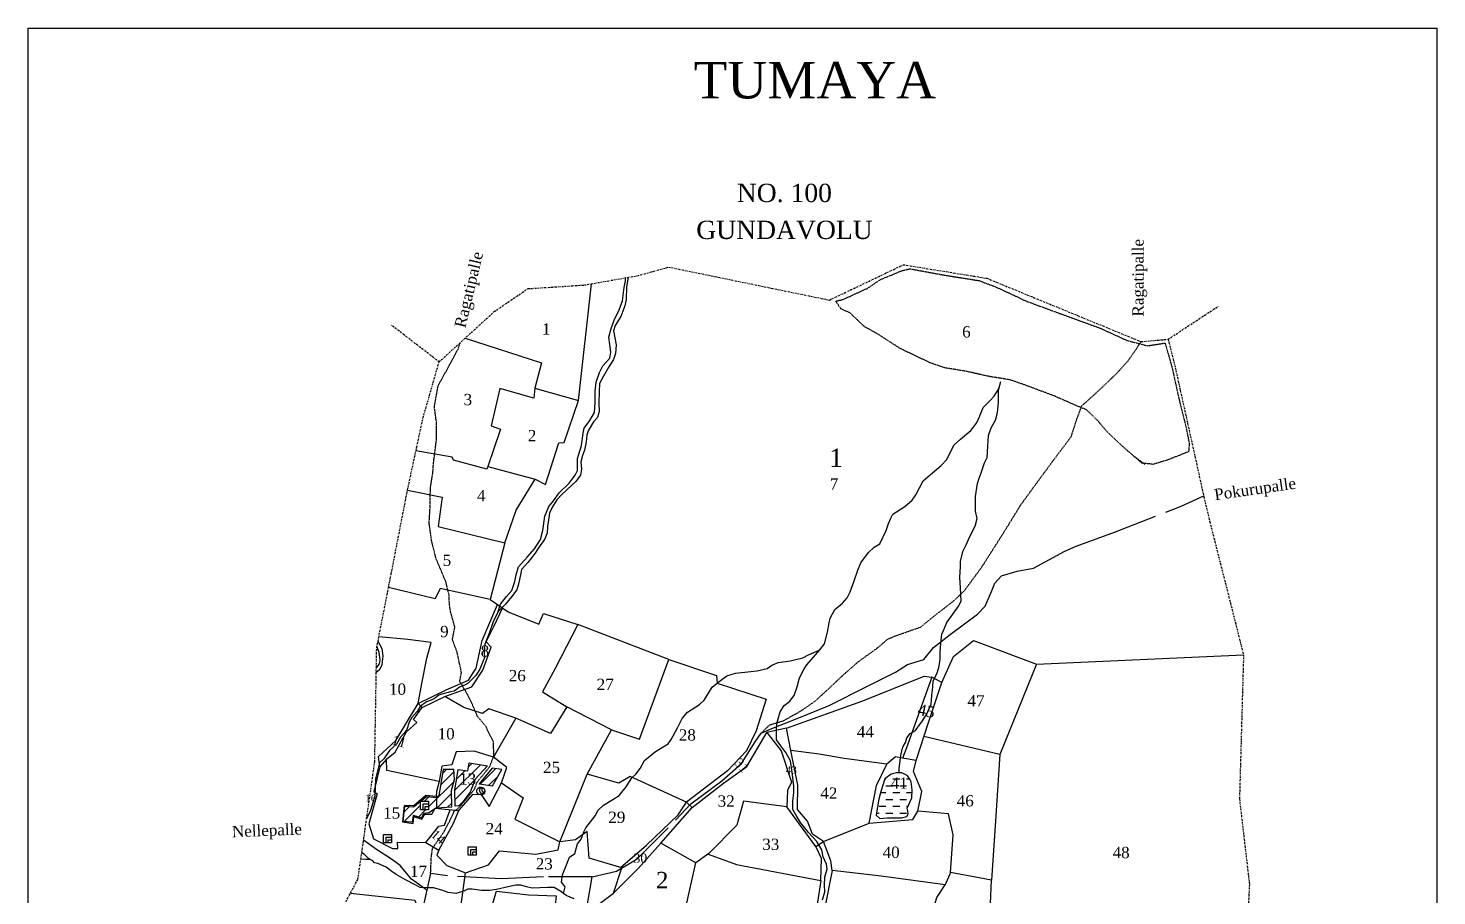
# Model space of a CAD drawing. Header units: millimetres. Extents: x 272 to 657, y 227 to 822.
# Drawn here: x 271.7 to 656.9, y 584.9 to 822.2 of the extents above; entities that cross this region are included whole.
import ezdxf

# ---------------------------------------------------------------- set-up
doc = ezdxf.new("R2010")
doc.units = ezdxf.units.MM
doc.header["$MEASUREMENT"] = 0
for name, pattern in [('ACAD_ISO02W100', [15, 12, -3]), ('ACAD_ISO07W100', [3, 0, -3]), ('BORDER', [1.75, 0.5, -0.25, 0.5, -0.25, 0, -0.25])]:
    doc.linetypes.add(name, pattern=pattern)
for name, color, linetype in [('CARTTRACK', 30, 'ACAD_ISO02W100'), ('NALA', 4, 'Continuous'), ('ROUND WELL', 5, 'Continuous'), ('SQUAREWELL', 5, 'Continuous'), ('SURVEY_BND', 7, 'Continuous'), ('SURVEY_NO', 7, 'Continuous'), ('VILLAGE_AREA', 1, 'Continuous'), ('WATER_BODY', 4, 'Continuous')]:
    doc.layers.add(name, color=color, linetype=linetype)
doc.layers.add('FOOTPATH', color=150, linetype='ACAD_ISO07W100', lineweight=30)
doc.layers.add('VILL_BOUNDARY', color=6, linetype='BORDER', lineweight=30)
doc.styles.get("Standard").update_dxf_attribs({"font": 'TIMES.TTF'})

msp = doc.modelspace()

# ---------------------------------------------------------------- hatches: boundary and pattern name
at = {"layer": 'VILLAGE_AREA'}
h = msp.add_hatch(dxfattribs=at)
h.set_pattern_fill('ANSI31', color=256, scale=15, style=0)
h.paths.add_polyline_path([(391.78, 561.43), (389.32, 564.7), (387.56, 564.6), (386.83, 561.94), (380.33, 563.17), (378.74, 562.13), (374.04, 564.61), (372.16, 562.49), (367.88, 562.5), (367.7, 559.61), (371.37, 556.97), (372.64, 555.62), (396.62, 557.99), (396.89, 559.5)])
edge = h.paths.add_edge_path(flags=16)
edge.add_ellipse((373.57, 556.87), major_axis=(1.05, 0.33), ratio=0.988263, start_angle=21.105, end_angle=360, ccw=False)
edge.add_ellipse((374.28, 557.1), major_axis=(-0.168, 0.582), ratio=0.584744, start_angle=212.8129, end_angle=270, ccw=False)
edge.add_ellipse((373.57, 556.87), major_axis=(1.05, 0.33), ratio=0.988263, start_angle=21.105, end_angle=360, ccw=False)
edge.add_ellipse((374.28, 557.1), major_axis=(-0.168, 0.582), ratio=0.584744, start_angle=270, end_angle=310.0478, ccw=False)
edge.add_ellipse((373.94, 557.01), major_axis=(-0.221, 0.768), ratio=0.88625, start_angle=270, end_angle=288.33, ccw=False)
edge.add_ellipse((373.94, 557.01), major_axis=(-0.221, 0.768), ratio=0.88625, start_angle=230.4392, end_angle=270)
h.paths.add_polyline_path([(376.44, 553.87), (372.78, 553.89), (366.73, 552.01), (369.28, 546.33), (373.11, 544.31), (375.44, 545.51), (376.97, 545.21), (376.78, 547.17)])
h.paths.add_polyline_path([(366.8, 558.6), (365.64, 557.66), (365.16, 554.63), (370, 554.7), (370.18, 555.85)])
h.paths.add_polyline_path([(392.76, 552.23), (395.77, 552.11), (396.02, 555.07), (378.01, 554.95), (378.49, 547.57), (390.89, 547.05)])
h.paths.add_polyline_path([(379.91, 607.42), (381.26, 607.59), (382.83, 608.6), (382.96, 608.83), (383.15, 608.81), (383.33, 608.93), (383.31, 611.79), (380.65, 612.09), (378.97, 610.75), (381.19, 610.75), (381.19, 608.41), (380.28, 608.41), (379.73, 608.41), (378.95, 608.41), (378.95, 610.74), (377.03, 609.2), (374.71, 609.39), (374.24, 605.2), (376.68, 604.98), (377.01, 606.81), (379.23, 606.21)])
h.paths.add_polyline_path([(388.28, 616.68), (388.08, 619.39), (385.19, 619.45), (383.96, 612.25), (383.31, 611.79), (383.33, 608.93), (387.53, 609.22), (387.49, 613.73)])
h.paths.add_polyline_path([(397.31, 620.42), (392.26, 621.22), (391.94, 619.09), (389.26, 619.46), (388.4, 613.81), (388.47, 609.38), (389.7, 609.47), (392.52, 613.27), (393.9, 616.75)])
h.paths.add_polyline_path([(401.21, 619.45), (398.58, 619.83), (395.02, 615.52), (398.62, 614.99)])
h.paths.add_polyline_path([(377.94, 549.65), (384.06, 549.65), (384.06, 554.34), (377.94, 554.34)], flags=9)
h.paths.add_polyline_path([(388.76, 614.45), (394.88, 614.45), (394.88, 619.14), (388.76, 619.14)], flags=24)
at = {"layer": 'WATER_BODY'}
h = msp.add_hatch(dxfattribs=at)
h.set_pattern_fill('DASH', color=256, scale=15, style=0)
h.paths.add_polyline_path([(512.03, 608.86), (513.28, 611.72), (513.44, 613.9), (513.11, 616.04), (512.65, 616.98), (512.04, 617.77), (510.61, 618.51), (509.15, 618.51), (507.67, 618.18), (505.91, 616.89), (504.83, 613.4), (504.28, 611.34), (503.87, 608.68), (503.57, 606.92), (504.53, 606.07), (506.59, 606.23), (508.22, 606.23), (510.58, 606.2), (511.96, 606.56), (512.29, 607.17), (512.26, 608.13)])
h.paths.add_polyline_path([(506.77, 613.39), (512.86, 613.39), (512.86, 618), (506.77, 618)], flags=24)

# ---------------------------------------------------------------- linework, layer by layer
at = {"lineweight": 30}
msp.add_lwpolyline([(271.71, 822.21), (656.86, 822.21), (656.86, 226.89), (271.71, 226.89)], close=True, dxfattribs=at)
at = {"layer": 'CARTTRACK'}
for points in [[(425.93, 590.1), (432.58, 591.65), (438.2, 594.98), (448.7, 605.54), (452.88, 610.06), (461.4, 616.29), (466.72, 621.11), (470.47, 627.01), (472.08, 629.33), (475.05, 630.67), (481.99, 633.37), (490.75, 636.91), (501.19, 642.24), (508.82, 646.03), (512.17, 648.16), (516.61, 649.51), (519.24, 652.76), (523.8, 656.36), (531.27, 661.9), (533.36, 664.11), (535.09, 668.14), (536.02, 670.4), (537.82, 672.41), (542.16, 673.71), (546.59, 674.54), (555.15, 679.15), (558.22, 680.54), (568.76, 684.34), (587, 691.48), (593.12, 694.25)], [(380.7, 586.44), (376.56, 589.43), (373.41, 593.17), (370.73, 595.1), (366.94, 597.54), (363.41, 600.11)], [(422.25, 562.26), (422.65, 569.43), (424.05, 579.43), (425.93, 590.1), (412.64, 590.06), (401.11, 589.54), (386.38, 590.3), (381.74, 591.01), (379.87, 582.82), (376.76, 575.09), (374.8, 568.36), (372.46, 563.9)]]:
    msp.add_lwpolyline(points, dxfattribs=at)
at = {"layer": 'FOOTPATH', "ltscale": 0.0002}
for points in [[(577.01, 702.9), (573.91, 705.24), (570.97, 707.79), (566.79, 711.73), (564.03, 714.98), (561.05, 717.84), (557.39, 719.33), (552.47, 721.53), (544.01, 724.69), (540.14, 726.03), (534.68, 726.89), (528.14, 728.35), (522.38, 729.29), (518.29, 730.67), (509.92, 734.71), (503.77, 738.71), (500.45, 740.49), (496.4, 744.34), (493.91, 745.45), (492.51, 747.54), (494.63, 748.05), (501.42, 751.2), (504.68, 753.41), (510.47, 755.84), (512.79, 756.39), (522.17, 754.67), (531.69, 753.16), (536.18, 751.47), (544.69, 747.52), (554.01, 744.08), (564.74, 740.19), (572.11, 736.8), (577.75, 735.33), (582.55, 736.09), (584.44, 729.51), (586.37, 720.71), (588.35, 712.85), (589.18, 708.42), (588.98, 706.36), (583.31, 704.11), (581.33, 703.5), (579.33, 702.9), (576.23, 703.24), (573.91, 705.24)], [(381.74, 591.01), (381.95, 595.57), (382.27, 597.91), (385.27, 602.22), (386.91, 605.2), (388.22, 608.04), (389.34, 608.86), (393.71, 613.98), (394.49, 616), (397.9, 620.2), (399.02, 623.07), (398.94, 626.98), (396.81, 631.27), (394.57, 633.9), (393.08, 637.44), (391.66, 640.24), (389.72, 643.53), (390.17, 645.97), (388.97, 651.6), (387.7, 654.95), (388.37, 658.44), (387.14, 662.77), (386.88, 664.71), (386.77, 667.21), (385.95, 670.7), (383.26, 677), (382.02, 681.98), (381.35, 686.79), (381.58, 690.97), (381.69, 696.46), (382.33, 700.42), (382.55, 703.38), (383.37, 709.87), (383.37, 714.17), (382.77, 718.69), (383.78, 724.3), (384.56, 725.79), (387.29, 730.75), (389.23, 734.35), (389.87, 736.24)], [(472.08, 629.33), (474.46, 631.64), (478.2, 632.77), (483.18, 635.56), (486.82, 638.1), (490.72, 641.65), (494.77, 645.47), (498.67, 648.9), (503.91, 652.67), (506.67, 655.05), (509, 656.04), (515.79, 658.43), (519.28, 661.31), (524.75, 665.54), (527.66, 668.3), (532.49, 674.87), (538.29, 683.99), (543.16, 691.88), (547.82, 698.29), (552.94, 705.24), (556.87, 710.43), (558.44, 715.26), (559.79, 718.91), (564.09, 722.77), (569.42, 727.87), (572.39, 731.16), (574.54, 734.21), (575.99, 736.46)]]:
    msp.add_lwpolyline(points, dxfattribs=at)
at = {"layer": 'NALA'}
for points in [[(435.76, 754.06), (435.33, 751.44), (435.24, 748.02), (434.84, 746.28), (433.71, 743.36), (432.21, 740.92), (431.72, 739.42), (432.44, 735.58), (432.3, 733.24), (431.77, 731.56), (430.5, 729.61), (429.05, 727.03), (427.93, 725.06), (427.81, 722.82), (427.71, 719.7), (427.83, 717.39), (427.37, 715.67), (426.28, 714.52), (424.86, 712.07), (424.44, 710.85), (424.3, 709.04), (423.8, 706.8), (423.27, 705.28), (422.85, 703.58), (422.96, 701.6), (422.68, 699.91), (421.48, 698.24), (420.36, 697.17), (417.51, 694.57), (416.24, 693.23), (414.88, 691.03), (414.23, 689.53), (414.1, 688.29), (413.73, 685.91), (413.61, 684.05), (412.87, 682.37), (411.23, 680.05), (410.29, 678.59), (408.28, 676.04), (406.56, 674.17), (406.42, 673.12), (405.75, 670.16), (405.28, 668.62), (403.85, 666.7), (402.19, 664.68), (400.18, 662.64), (398.87, 659.78), (397.86, 656.95), (396.6, 653.73), (396.6, 653.73), (396.39, 651.49), (396.48, 650.09), (395.96, 648.68), (395.17, 646.9), (394.1, 645.12), (392.97, 644.07), (391.99, 643.08), (391.15, 642.55), (389.67, 641.98), (388.85, 641.29), (388.16, 640.82), (387.19, 640.72), (384.85, 640.03), (384.02, 639.78), (382.8, 638.87), (381.92, 638.4), (380.58, 637.95), (378.92, 636.67), (378.02, 635.33), (376.65, 633.68), (375.92, 632.39), (375.28, 630.41), (374.41, 629.28), (373.54, 628.24), (372.45, 626.4), (370.54, 624.59), (368.92, 622.36), (367.74, 621.24), (366.65, 616.92), (366.51, 612.16), (365.27, 608.21), (364.25, 605.98)], [(400.18, 662.64), (400.81, 664.62), (402.47, 666.78), (403.96, 668.38), (404.75, 670.82), (405.14, 672.65), (405.74, 674.86), (408.12, 677.47), (410.13, 679.82), (411.79, 682.35), (412.47, 684.82), (412.99, 688.74), (414.06, 691.35), (415.35, 692.96), (416.89, 695.12), (419.67, 697.74), (421.29, 699.94), (421.88, 701.24), (421.88, 704.46), (423, 708.1), (423.45, 711.47), (423.75, 712.78), (425.31, 714.9), (426.56, 717.04), (426.7, 719.79), (426.76, 722.88), (427.05, 725.38), (427.9, 728.04), (428.84, 729.81), (430.78, 731.96), (431, 733.59), (430.71, 735.67), (430.51, 737.7), (431.1, 740.1), (431.97, 742.33), (433.26, 745.18), (434.25, 747.65), (434.62, 751.28), (435, 753.07), (434.99, 753.92)], [(488.89, 583.79), (489.51, 585.95), (489.4, 587.79), (489.51, 590.07), (490.13, 592.18), (489.99, 593.52), (489.12, 595.58), (488.68, 597.5), (487.34, 599.78), (485.06, 602.17), (482.88, 604.9), (481.9, 606.57), (480.78, 608.52), (480.74, 610.8), (481.07, 613.12), (481.03, 614.87), (480.67, 617.94), (480.13, 621.81), (478.89, 624.11), (477.52, 625.92), (476.29, 627.58), (476.29, 629.79), (476.43, 631.97), (477.3, 635.19), (478.42, 636.93), (479.84, 638.07), (481.11, 639.7), (482.01, 642.05), (482.63, 644.54), (483.86, 646.98), (484.62, 648.07), (488.17, 652.19), (489.44, 653.8), (490.24, 657.02), (490.75, 659.59), (490.97, 660.87), (492.31, 663.22), (494.34, 664.92), (495.68, 666.41), (496.48, 668.01), (497.53, 671.01), (498.58, 673.94), (499.38, 675.95), (501.48, 678.81), (503, 680.25), (504.56, 681.19), (506.3, 684.83), (506.92, 686.75), (507.6, 688.19), (508.11, 689.28), (511.37, 691.36), (513.44, 693.13), (514.42, 694.58), (516.45, 698.41), (518.98, 700.6), (521.3, 702.55), (522.9, 704.25), (524.09, 706.68), (524.92, 708.27), (526.66, 709.82), (529.49, 712.19), (531.01, 714.18), (531.74, 715.7), (532.79, 718.41), (534.68, 720.28), (535.87, 721.51), (537.07, 723.6), (537.65, 725.56)], [(509.88, 618.51), (509.81, 619.63), (510.08, 621.17), (510.3, 623.22), (510.66, 624.98), (510.97, 625.76), (511.57, 626.85), (511.97, 628.1), (512.84, 629.28), (514.31, 630.07), (515.18, 631.27), (516.07, 632.51), (517.34, 634.45), (518.64, 637.27), (518.75, 639.71), (519.08, 642.06), (519.19, 643.66), (520.13, 645.6), (520.67, 647.34), (521.11, 649.46), (521.11, 651.37), (521.22, 653.97), (521.51, 656.48), (521.94, 657.41), (522.92, 659.63), (524.5, 661.96), (526.13, 664.22), (526.82, 665.56), (526.6, 669.1), (526.4, 671.91), (526.58, 674.99), (526.64, 676.31), (527.27, 679.09), (528.21, 680.86), (529.16, 683.17), (530.68, 686.01), (531.15, 688.06), (530.75, 690.08), (530.75, 694.07), (531.28, 697.64), (531.7, 699.09), (532.3, 700.58), (533.18, 703.31), (533.91, 704.76), (534.07, 707.88), (534.25, 710.82), (535.01, 712.92), (536.21, 715.01), (536.72, 717.08), (536.97, 719.7), (537.03, 722.53), (537.15, 723.82)], [(367.35, 654.5), (368.37, 652.57), (368.72, 650.45), (368.52, 648.96), (368.37, 647.98), (367.66, 646.6), (366.88, 645.94)], [(366.9, 647.11), (367.74, 648.33), (367.93, 649.43), (367.7, 651.47), (367.08, 653.15)], [(418.09, 585.5), (418.51, 587.31), (417.56, 588.63), (417.78, 590.63), (418.56, 592.4), (419.74, 595.42), (421.16, 596.42), (421.88, 599.1), (422.91, 600.35), (423.62, 602.36), (424.19, 603.44), (426.69, 606.72), (427.59, 608.29), (429.03, 609.69), (431.52, 611.22), (433.31, 612.34), (435.17, 614.67), (436.77, 617.18), (437.86, 618.17), (439.01, 619.74), (440.2, 621.91), (441.22, 622.74), (443.27, 624.37), (446.66, 626.49), (447.49, 627.64), (449.21, 630.79), (450.49, 633.42), (451.97, 635.1), (455.22, 637.17), (456.58, 638.4), (458.71, 641.94), (460.62, 643.5), (462.69, 645.04), (465.09, 645.77), (469.34, 646.23), (471, 646.38), (473.75, 647.06), (475.07, 647.95), (476.76, 648.73), (480.04, 649.18), (483.48, 649.95), (485.05, 650.76), (486.51, 651.46), (488.17, 652.19)], [(420.97, 584.03), (418.81, 584.96), (417.38, 586.05), (415.53, 587.12), (413.69, 587.14), (409.54, 586.97), (407.95, 587.35), (406.38, 587.76), (405.02, 587.78), (402.99, 587.35), (399.78, 586.62), (397.85, 586.3), (395.64, 586.35), (393.09, 586.69), (391.89, 586.69), (390.81, 586.12), (388.63, 585.55), (386.53, 585.8), (384.78, 586.46), (382.55, 587.03), (380.82, 587.05), (378.87, 587.14), (377.48, 587.85), (374.84, 589.26), (372.29, 590.7), (371.17, 591.54), (369.56, 592.67), (367.28, 593.72), (366.44, 593.9), (365.94, 594.42), (365.21, 594.81), (363.94, 594.81), (362.67, 594.92)], [(365.21, 594.81), (364.8, 595.1), (364.21, 595.67), (363.67, 596.17), (362.91, 596.63)]]:
    msp.add_lwpolyline(points, dxfattribs=at)
at = {"layer": 'ROUND WELL'}
for centre, major_axis, ratio in [((395.47, 613.54), (1.05, 0.33), 0.988263), ((395.84, 613.67), (-0.221, 0.768), 0.88625), ((396.18, 613.77), (-0.168, 0.582), 0.584744)]:
    msp.add_ellipse(centre, major_axis=major_axis, ratio=ratio, dxfattribs=at)
at = {"layer": 'SQUAREWELL'}
for points in [[(378.95, 610.75), (381.19, 610.75), (381.19, 608.41), (378.95, 608.41)], [(379.73, 610.01), (381.19, 610.01), (381.19, 608.41), (379.73, 608.41)], [(380.28, 609.3), (381.19, 609.3), (381.19, 608.41), (380.28, 608.41)], [(368.83, 601.68), (371.07, 601.68), (371.07, 599.33), (368.83, 599.33)], [(369.61, 600.93), (371.07, 600.93), (371.07, 599.33), (369.61, 599.33)], [(370.16, 600.23), (371.07, 600.23), (371.07, 599.33), (370.16, 599.33)], [(391.98, 598.32), (394.22, 598.32), (394.22, 595.98), (391.98, 595.98)], [(392.76, 597.58), (394.22, 597.58), (394.22, 595.98), (392.76, 595.98)], [(393.31, 596.88), (394.22, 596.88), (394.22, 595.98), (393.31, 595.98)]]:
    msp.add_lwpolyline(points, close=True, dxfattribs=at)
at = {"layer": 'SURVEY_BND'}
for points in [[(391.18, 737.44), (412.09, 730.67), (410.21, 723.75), (422.16, 720.33), (425.69, 752.29)], [(410.21, 723.75), (409.96, 720.96), (400.65, 723.63), (398.31, 713.4), (400.84, 712.49), (397.35, 702.27), (410.29, 698.84), (413.16, 697.4), (416.79, 708.8), (418.27, 708.9), (422.16, 720.33)], [(397.35, 702.27), (397.09, 701.62), (387.98, 704.03), (387.6, 704.85), (377.74, 706.61)], [(375.43, 695.86), (384.88, 693.95), (383.81, 685.88), (402, 681.47), (405.14, 690.33), (410.29, 698.84)], [(402, 681.47), (398, 665.94), (384.38, 668.95), (382.96, 666.1), (370.24, 669.23)], [(378.31, 637.47), (386, 641.2), (392.14, 643.87), (394.2, 647.14), (395.81, 654.73), (400.07, 664.52)], [(398, 665.94), (402.98, 662.53), (411.29, 659.16), (412.58, 662.12), (422.04, 659.08), (415.81, 647.07), (412.32, 640.72), (418.96, 636.53), (414.55, 629.29), (405.06, 633.44), (397.65, 636.03), (395.89, 634.75), (390.81, 636.35), (385.63, 639.43), (392.97, 642.08), (396, 646.61), (398.26, 652.9), (396.94, 654.34), (399.09, 658.69), (401.44, 663.59)], [(431.22, 630.24), (438.84, 627.69), (446.84, 649.54), (422.04, 659.08)], [(378.31, 637.47), (379.32, 642.95), (380.73, 649.85), (381.87, 654.21), (375.47, 654.96), (367.59, 655.72)], [(521.56, 643.24), (524.69, 650.3), (530.15, 654.74), (547.42, 648.22), (537.35, 623.52), (516.63, 628.48)], [(446.84, 649.54), (459.93, 645.1), (460.08, 643.06), (473.53, 638.66), (470.72, 630.03), (468.12, 624.57), (462.88, 619.08), (451.71, 610.51), (436.26, 617.47), (433.25, 615.68), (424.58, 618.16)], [(547.42, 648.22), (604.01, 650.83)], [(479.01, 630.72), (499.88, 638.23), (516.72, 644.99), (518.76, 644.66), (515.88, 636.55), (511.9, 625.34), (510.75, 622.5), (508.82, 622.94), (506.44, 620.85), (494.78, 622.41), (488, 623.62), (480.23, 624.67)], [(514.48, 621.87), (517.79, 632.04), (521.56, 643.24), (518.76, 644.66)], [(405.06, 633.44), (398.92, 622.82), (393.69, 624.42), (388.71, 624.26), (387.58, 620.7), (384.82, 620.33), (384.1, 616.17), (369.76, 619.16), (369.71, 622.27), (372.03, 624.18), (375.14, 629.7), (377.94, 632.29), (377.04, 633.1), (379.46, 636.38), (385.63, 639.43)], [(367.84, 620.19), (367.53, 622.97), (372.22, 627.35), (378.31, 637.47), (379.46, 636.38)], [(401.12, 615.77), (407.01, 611.7), (404.81, 605.83), (417.06, 599.69), (424.58, 618.16), (431.22, 630.24), (418.96, 636.53)], [(453.27, 609.01), (461.86, 615.66), (468.24, 620.28), (473.7, 629.54), (477.58, 624.55), (480.44, 615.92), (479.35, 613.67), (479.12, 609.2), (467.26, 610.81), (465.43, 604.24), (457.84, 596.49), (454.22, 593.9)], [(487.03, 598.41), (489.16, 599.7), (486.18, 601.75), (484.83, 605.3), (482.1, 608.47), (482.12, 615.16), (480.23, 624.67), (479.01, 630.72), (473.7, 629.54)], [(369.71, 622.27), (367.84, 620.19), (366.26, 613.39), (367.17, 612.75), (364.88, 604.54), (366.16, 600.47), (371.35, 597.78), (372.77, 597.8), (372.65, 599.59), (380.39, 599.44), (384.02, 603.92), (385.53, 604.17), (387.08, 608.42)], [(384.1, 616.17), (383.34, 613.41), (383.3, 612.02), (380.43, 612.3), (377.11, 609.5), (374.54, 609.58), (374.01, 605.09), (377.01, 604.65), (377.18, 606.58), (379.33, 605.81), (380.13, 607.23), (382.06, 607.21), (382.96, 608.83), (389.49, 608.19), (393.41, 612.66), (395.59, 612.58), (397.71, 609.31), (401.12, 615.77), (402.6, 619.96), (398.92, 622.82)], [(489.16, 599.7), (501.68, 604.75), (503.62, 615.03), (506.44, 620.85)], [(501.68, 604.75), (513.63, 605.75), (514.93, 608.03), (516.02, 613.45), (513.77, 618.92), (514.48, 621.87), (510.75, 622.5)], [(537.35, 623.52), (536.23, 605.39), (535.1, 589.16), (523.9, 591.24), (524.63, 601.59), (523.34, 607.27), (514.93, 608.03)], [(433.64, 592.63), (440.74, 598.71), (449.41, 607.05), (451.71, 610.51)], [(444.72, 599.27), (453.27, 609.01), (451.71, 610.51)], [(457.59, 596.31), (465.39, 593.45), (488.42, 589.05), (488.63, 595.06), (487.03, 598.41), (479.12, 609.2)], [(380.39, 599.44), (383.99, 597.4), (388.03, 604.76), (389.49, 608.19)], [(389.79, 580.38), (398, 580.4), (399.78, 586.17), (408.47, 585.11), (416.11, 584.85), (415.8, 582.28), (421.71, 580.92), (425.59, 580.95), (431.72, 585.58), (434.03, 592.51), (425.06, 595.14), (424.53, 602.43), (421.33, 600.19), (417.06, 599.69)], [(383.99, 597.4), (383.43, 596.04), (386.15, 593.2), (391.3, 591.17), (397.6, 593.33), (400.62, 597.19), (410.53, 596.24), (416.6, 597.47), (417.06, 599.69)], [(425.12, 565.57), (428.88, 560.44), (433.96, 557.94), (436.4, 564.18), (438.17, 563.89), (441.26, 578.39), (442.19, 581.28), (450.47, 579.31), (451.4, 581.31), (454.22, 593.9), (444.72, 599.27), (438.51, 592.39), (431.67, 585.54)], [(523.9, 591.24), (522.47, 587.89), (504.97, 590.24), (491.55, 591.82), (491.14, 594.42), (489.16, 599.7)], [(359.85, 585.64), (377.44, 583.65), (377.9, 582.37), (380.08, 580.62), (389.79, 580.38), (391.3, 591.17)], [(491.55, 591.82), (489.49, 581.68), (488.85, 577.76), (508.48, 575.03), (517.07, 573.86), (520.19, 584.46), (522.47, 587.89)], [(488.42, 589.05), (486.63, 577.23), (483.61, 571.25), (476.64, 562.86), (469.79, 566.94), (461.42, 569.42), (460.73, 570.75), (465.22, 576.83), (451.24, 580.97)], [(516.27, 551.43), (530.55, 549.58), (532.87, 559.97), (534.59, 576.37), (535.1, 589.16)]]:
    msp.add_lwpolyline(points, dxfattribs=at)
at = {"layer": 'VILL_BOUNDARY'}
for points in [[(358.61, 583.33), (361.88, 589.41), (366.47, 621.5), (367, 652.72), (370.98, 672.97), (375.43, 695.86), (379.68, 715.63), (384.07, 730.94), (399.13, 744.69), (408.35, 750.96), (423.79, 751.96), (438.32, 754.51), (446.88, 756.86), (490.81, 747.84), (511.02, 757.51), (533.83, 753.8), (575.99, 736.46), (583.38, 737.11), (585.35, 729.32), (593.67, 691.73), (596.55, 680.23), (604.01, 650.83), (602.9, 611.37), (605.62, 587.9), (603.99, 558.08)], [(583.38, 737.11), (597.28, 746.26)], [(384.07, 730.94), (371.05, 740.95)]]:
    msp.add_lwpolyline(points, dxfattribs=at)
at = {"layer": 'VILLAGE_AREA'}
for points in [[(388.47, 609.38), (388.4, 613.81), (389.26, 619.46), (391.94, 619.09), (392.26, 621.22), (397.31, 620.42), (393.9, 616.75), (392.52, 613.27), (389.7, 609.47), (388.47, 609.38)], [(383.33, 608.93), (387.53, 609.22), (387.49, 613.73), (388.28, 616.68), (388.08, 619.39), (385.19, 619.45), (383.96, 612.25), (383.31, 611.79)], [(395.03, 615.52), (398.62, 614.99), (401.21, 619.45), (398.58, 619.83), (395.03, 615.53)]]:
    msp.add_lwpolyline(points, dxfattribs=at)
msp.add_lwpolyline([(383.31, 611.79), (383.33, 608.93), (381.26, 607.59), (379.91, 607.42), (379.23, 606.21), (377.01, 606.81), (376.68, 604.98), (374.24, 605.2), (374.71, 609.39), (377.03, 609.2), (380.65, 612.09), (383.31, 611.79)], close=True, dxfattribs=at)
at = {"layer": 'WATER_BODY'}
msp.add_lwpolyline([(512.03, 608.86), (513.28, 611.72), (513.44, 613.9), (513.11, 616.04), (512.65, 616.98), (512.04, 617.77), (510.61, 618.51), (509.15, 618.51), (507.67, 618.18), (505.91, 616.89), (504.83, 613.4), (504.28, 611.34), (503.87, 608.68), (503.57, 606.92), (504.53, 606.07), (506.59, 606.23), (508.22, 606.23), (510.58, 606.2), (511.96, 606.56), (512.29, 607.17), (512.26, 608.13), (512.03, 608.86)], dxfattribs=at)

# ---------------------------------------------------------------- texts
at = {"layer": 'SURVEY_NO'}
for s, height, p in [('TUMAYA', 10, (453.65, 802.99)), ('NO. 100', 5, (465.46, 774.65)), ('GUNDAVOLU', 5, (454.37, 764.54)), ('1', 3.08, (412.19, 738.39)), ('6', 3.08, (527.08, 737.61)), ('3', 3.08, (390.77, 719.09)), ('2', 3.08, (408.31, 709.21)), ('1', 5, (490.71, 702.2)), ('7', 3.08, (490.91, 696.01)), ('4', 3.08, (394.42, 692.79)), ('5', 3.08, (385.05, 675.13)), ('9', 3.08, (384.34, 655.64)), ('8', 3.08, (395.44, 650.29)), ('26', 3.083, (403.11, 643.57)), ('27', 3.083, (427.15, 641.17)), ('10', 3.083, (370.37, 639.87)), ('47', 3.083, (528.53, 636.67)), ('10', 3.083, (383.67, 627.66)), ('28', 3.083, (449.61, 627.34)), ('44', 3.083, (498.28, 628.23)), ('25', 3.083, (412.47, 618.45)), ('43', 2, (478.85, 618.3)), ('13', 3.083, (389.54, 615.29)), ('41', 3.083, (507.54, 614.16)), ('16', 2, (363.89, 610.59)), ('42', 3.083, (488.29, 611.42)), ('46', 3.083, (525.6, 609.34)), ('15', 3.083, (368.78, 606)), ('32', 3.083, (460.23, 609.26)), ('24', 3.083, (396.8, 601.7)), ('29', 3.083, (430.33, 604.83)), ('33', 3.083, (472.43, 597.43)), ('40', 3.083, (505.34, 595.25)), ('48', 3.083, (568.22, 595.18)), ('17', 3.083, (376.11, 590.03)), ('23', 3.083, (410.49, 592.09)), ('30', 2.5, (437.2, 593.94)), ('2', 4.5, (443.36, 586.92))]:
    msp.add_text(s, height=height, dxfattribs=at).set_placement(p)
for s, height, rotation, p in [('Ragatipalle', 3.083, 89.9492, (576.67, 743.34)), ('Ragatipalle', 3.083, 76.5927, (391.21, 740.02)), ('Pokurupalle', 3.083, 8.1852, (596.24, 693.07)), ('45', 3.083, 348.7027, (514.72, 634.41)), ('11', 2.5, 343.9415, (370.95, 626.41)), ('31', 2.5, 312.1037, (464.61, 621.13)), ('Nellepalle', 3.083, 2.2673, (327.48, 600.89)), ('14', 2.5, 318.8464, (381.62, 601.32))]:
    msp.add_text(s, height=height, rotation=rotation, dxfattribs=at).set_placement(p)

doc.saveas('drawing.dxf')
